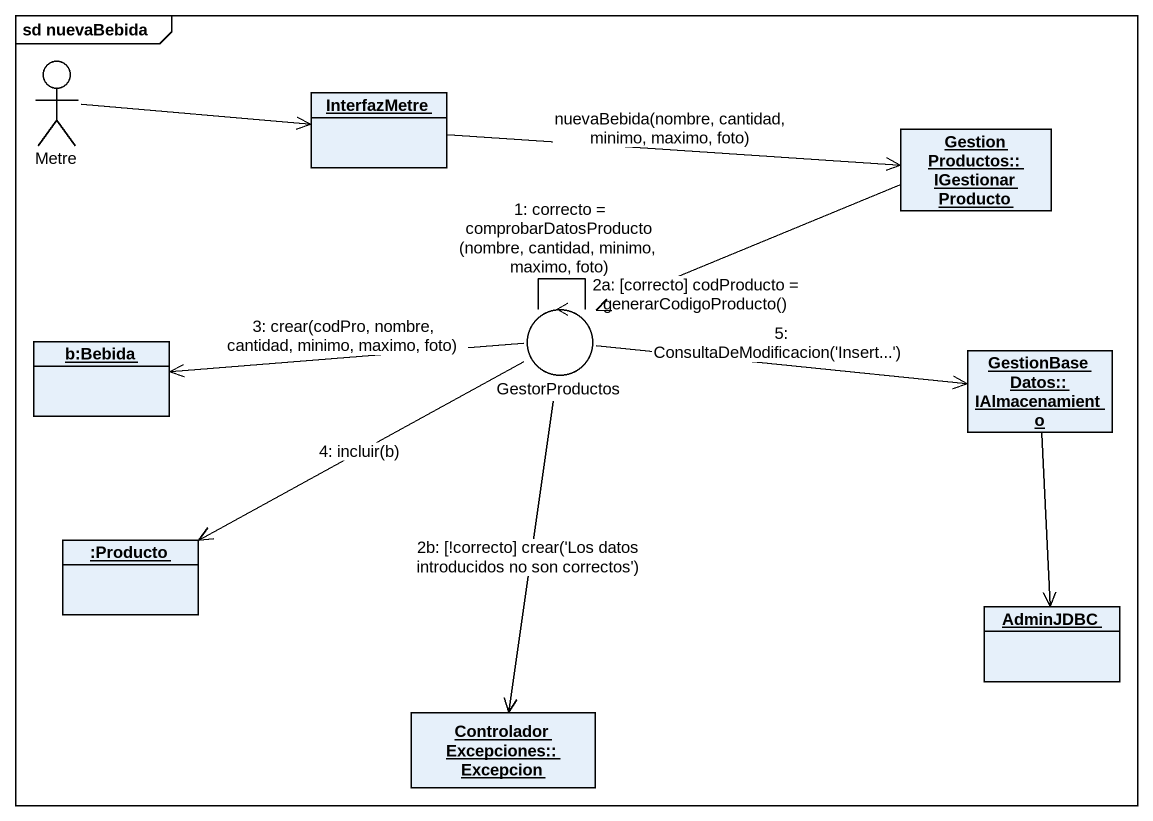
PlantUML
@startuml
mainframe sd nuevaBebida
allowmixing
hide circle
hide empty members
actor Metre
object InterfazMetre
object "GestionProductos::IGestionarProducto" as GestionProductos
object "b:Bebida" as b_Bebida
control GestorProductos
object "GestionBaseDatos::IAlmacenamiento" as GestionBaseDatos
object ":Producto" as Producto
object AdminJDBC
object "ControladorExcepciones::Excepcion" as ControladorExcepciones
Metre -right-> InterfazMetre
InterfazMetre -right-> GestionProductos : nuevaBebida(nombre, cantidad, minimo, maximo, foto)
GestionProductos -left-> GestorProductos
GestorProductos -left-> b_Bebida : 3: crear(codPro, nombre, cantidad, minimo, maximo, foto)
GestorProductos -- GestorProductos : 1: correcto = comprobarDatosProducto (nombre, cantidad, minimo, maximo, foto)
GestorProductos -- GestorProductos : 2a: [correcto] codProducto = generarCodigoProducto()
GestorProductos -right-> GestionBaseDatos : 5: ConsultaDeModificacion('Insert...')
GestorProductos -left-> Producto : 4: incluir(b)
GestorProductos --> ControladorExcepciones : 2b: [!correcto] crear('Los datos introducidos no son correctos')
GestionBaseDatos --> AdminJDBC
@enduml
